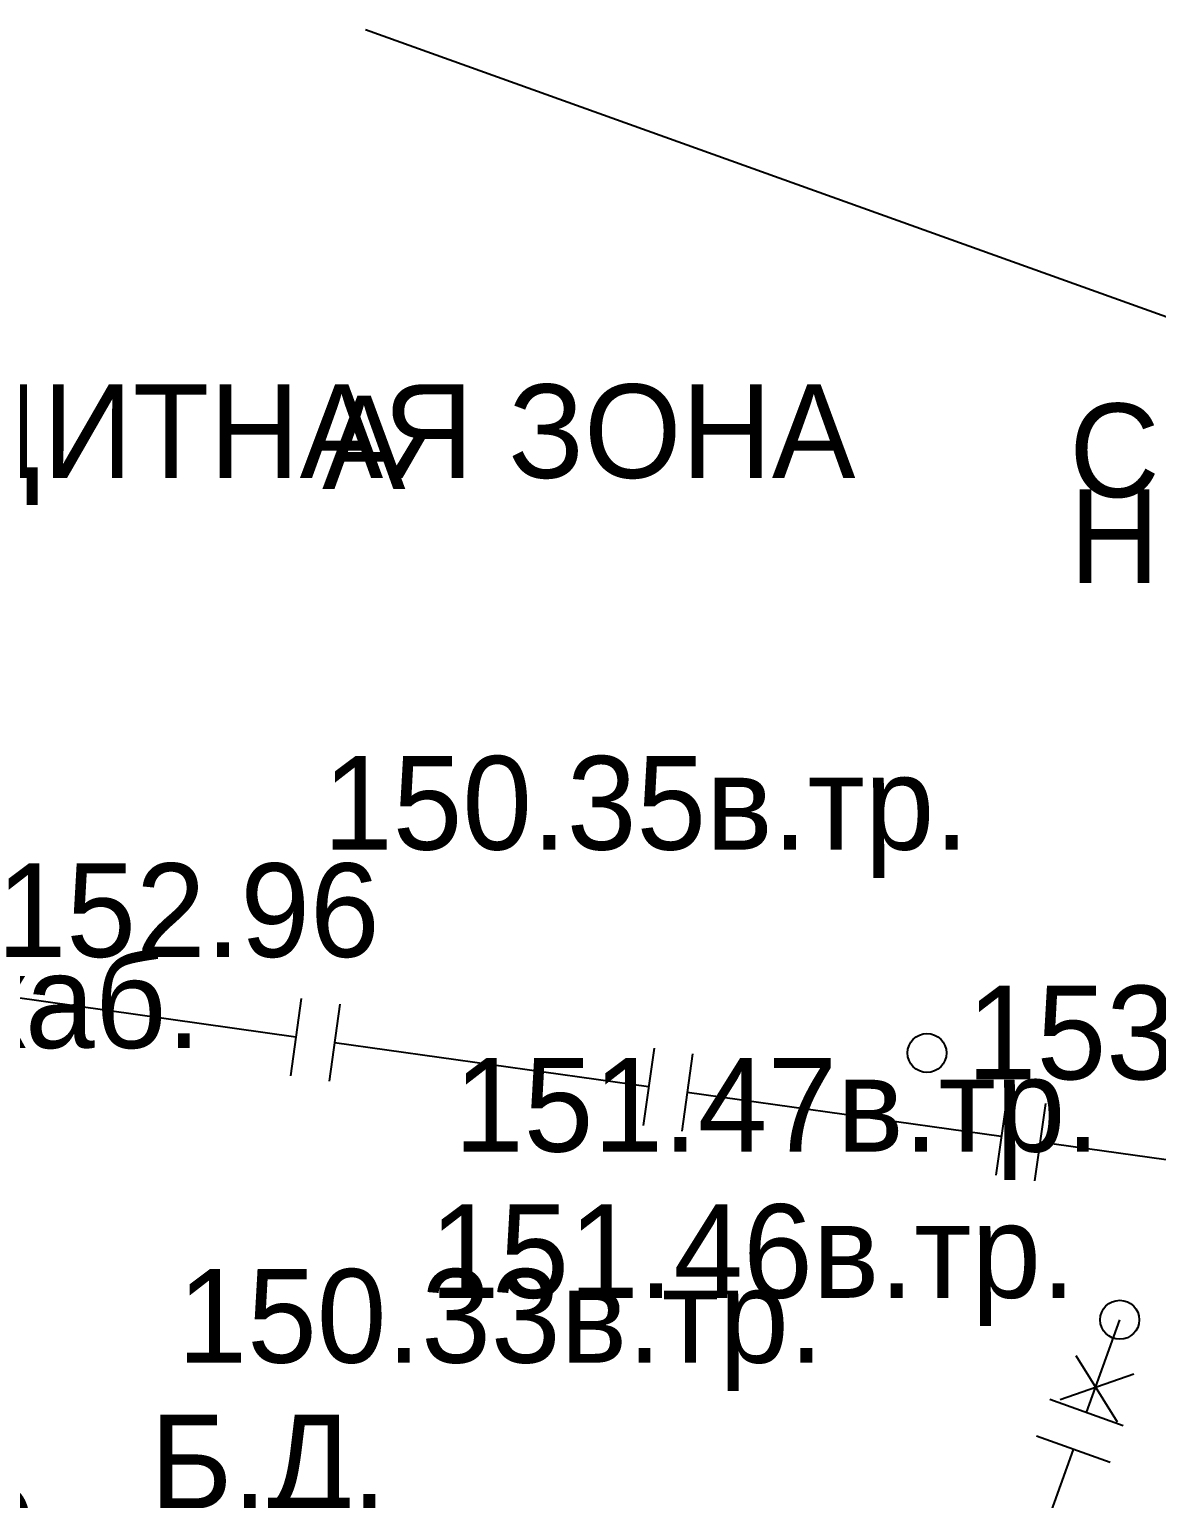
# Model space of a CAD drawing. Header units: metres. Extents: x -2743 to 126, y 13412 to 13916.
# Drawn here: x -1924.21 to -1909.77, y 13706.33 to 13725.16 of the extents above; entities that cross this region are included whole.
import ezdxf

# ---------------------------------------------------------------- set-up
doc = ezdxf.new("R2010")
doc.units = ezdxf.units.M
for name, color, linetype in [('0_геоподоснова', 7, 'Continuous'), ('output[19-22]_3_ДЖКХ-25_01840tp$0$Горизонтали', 7, 'Continuous'), ('output[19-22]_3_ДЖКХ-25_01840tp$0$Граница улицы', 7, 'Continuous'), ('output[19-22]_3_ДЖКХ-25_01840tp$0$Здания', 7, 'Continuous'), ('output[19-22]_3_ДЖКХ-25_01840tp$0$Фонтаны', 7, 'Continuous'), ('output[19-22]_3_ДЖКХ-25_01840up$0$Водопровод', 7, 'Continuous'), ('output[19-22]_3_ДЖКХ-25_01840up$0$Газопровод', 7, 'Continuous'), ('output[19-22]_3_ДЖКХ-25_01840up$0$Теплосеть', 7, 'Continuous')]:
    doc.layers.add(name, color=color, linetype=linetype)

msp = doc.modelspace()

# ---------------------------------------------------------------- linework, layer by layer
at = {"layer": 'output[19-22]_3_ДЖКХ-25_01840tp$0$Горизонтали'}
msp.add_circle((-1912.712, 13712.038), 0.25, dxfattribs=at)
at = {"layer": 'output[19-22]_3_ДЖКХ-25_01840up$0$Водопровод'}
msp.add_lwpolyline([(-1919.909, 13725.156), (-1901.183, 13718.438)], dxfattribs=at)
at = {"layer": 'output[19-22]_3_ДЖКХ-25_01840up$0$Газопровод'}
for points in [[(-1920.8, 13712.24), (-1924.825, 13712.807)], [(-1920.73, 13712.735), (-1920.87, 13711.745)], [(-1920.235, 13712.665), (-1920.375, 13711.675)], [(-1916.28, 13711.603), (-1920.305, 13712.17)], [(-1916.21, 13712.098), (-1916.35, 13711.108)], [(-1915.715, 13712.029), (-1915.855, 13711.038)], [(-1911.76, 13710.966), (-1915.785, 13711.533)], [(-1911.69, 13711.461), (-1911.829, 13710.471)], [(-1911.195, 13711.392), (-1911.334, 13710.401)], [(-1909.252, 13710.613), (-1911.265, 13710.897)], [(-1910.668, 13707.429), (-1910.242, 13708.619)], [(-1910.805, 13708.162), (-1910.277, 13707.313)], [(-1911.005, 13707.596), (-1910.06, 13707.925)], [(-1910.197, 13707.261), (-1911.139, 13707.597)], [(-1910.366, 13706.79), (-1911.307, 13707.127)], [(-1911.426, 13705.311), (-1910.836, 13706.958)]]:
    msp.add_lwpolyline(points, dxfattribs=at)
msp.add_circle((-1910.242, 13708.619), 0.25, dxfattribs=at)

# ---------------------------------------------------------------- texts
at = {"layer": '0_геоподоснова'}
msp.add_text('ЗАЩИТНАЯ ЗОНА', height=1.2, dxfattribs=at).set_placement((-1927.587, 13719.408))
at = {"layer": 'output[19-22]_3_ДЖКХ-25_01840tp$0$Горизонтали'}
for s, p in [('152.96', (-1924.634, 13713.269)), ('153.09', (-1912.2, 13711.701))]:
    msp.add_text(s, height=1.2, dxfattribs=at).set_placement(p)
at = {"layer": 'output[19-22]_3_ДЖКХ-25_01840tp$0$Граница улицы'}
msp.add_text('А', height=1.2, dxfattribs=at).set_placement((-1920.464, 13719.264))
at = {"layer": 'output[19-22]_3_ДЖКХ-25_01840tp$0$Здания'}
for s, p in [('СМ—', (-1910.889, 13719.162)), ('Н', (-1910.889, 13718.062))]:
    msp.add_text(s, height=1.2, dxfattribs=at).set_placement(p)
at = {"layer": 'output[19-22]_3_ДЖКХ-25_01840tp$0$Фонтаны'}
msp.add_text('152.90', height=1.2, dxfattribs=at).set_placement((-1929.04, 13705.278))
at = {"layer": 'output[19-22]_3_ДЖКХ-25_01840up$0$Газопровод'}
for s, p in [('150.35в.тр.', (-1920.451, 13714.644)), ('151.47в.тр.', (-1918.772, 13710.774)), ('151.46в.тр.', (-1919.084, 13708.9)), ('150.33в.тр.', (-1922.316, 13708.069)), ('Б.Д.', (-1922.666, 13706.201))]:
    msp.add_text(s, height=1.2, dxfattribs=at).set_placement(p)
at = {"layer": 'output[19-22]_3_ДЖКХ-25_01840up$0$Теплосеть'}
msp.add_text('d=2х80+гв.80+каб.', height=1.2, dxfattribs=at).set_placement((-1935.824, 13712.102))

doc.saveas('drawing.dxf')
